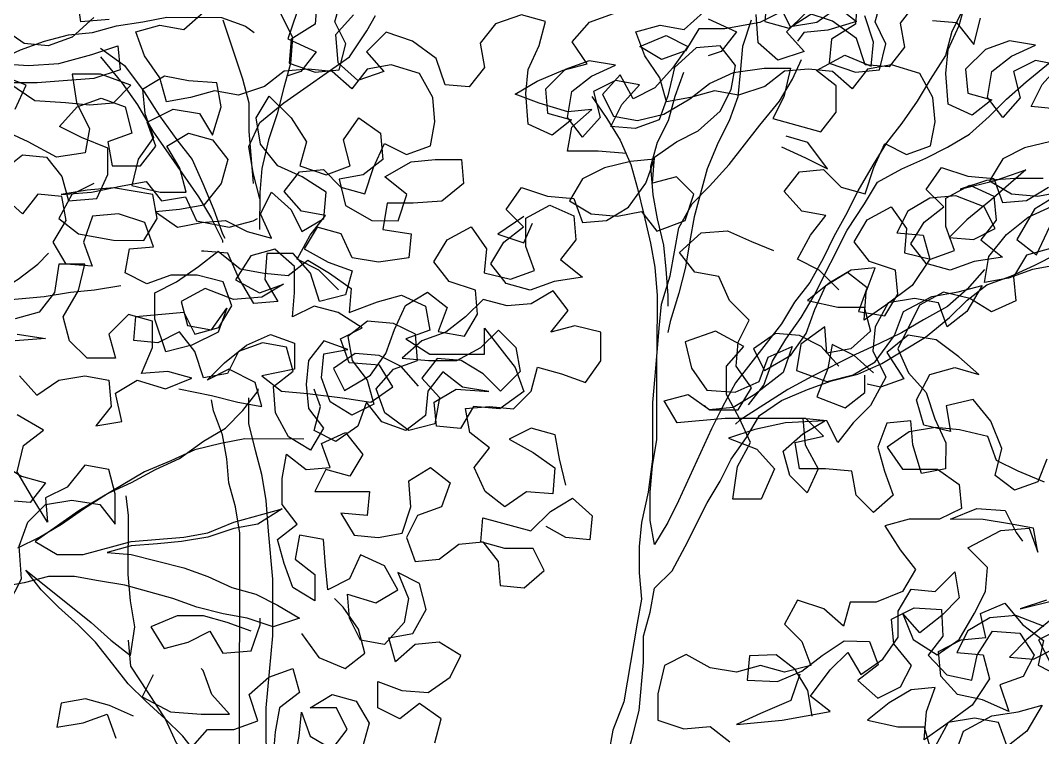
# Model space of a CAD drawing. Header units: inches. Extents: x 350994 to 353538, y 1581369 to 1583842.
# Drawn here: x 351498.559 to 351499.321, y 1583582.702 to 1583583.236 of the extents above; entities that cross this region are included whole.
import ezdxf

# ---------------------------------------------------------------- set-up
doc = ezdxf.new("R2010")
doc.units = ezdxf.units.IN
doc.header["$MEASUREMENT"] = 0
doc.linetypes.add('1', pattern=[0])
doc.layers.add('FOREST', color=96, linetype='Continuous')
doc.layers.add('TREE', color=81, linetype='1')

# ---------------------------------------------------------------- blocks, each defined once
blk = doc.blocks.new('TREE_4')
at = {"color": 94}
for points in [[(-561.3, 8453.1), (-590.2, 8435.8), (-613.4, 8395.3), (-587.4, 8375), (-570, 8412.6)], [(-578.6, 8476.2), (-616.2, 8476.3), (-653.8, 8473.4), (-688.5, 8461.9), (-642.2, 8473.4), (-601.7, 8487.8), (-648, 8447.4), (-679.8, 8421.4), (-703, 8398.3), (-671.2, 8395.4), (-642.3, 8409.8), (-656.7, 8438.7), (-694.3, 8453.2), (-729, 8450.3), (-757.9, 8433), (-772.4, 8404.1), (-737.7, 8401.2), (-729, 8369.4), (-752.2, 8334.7), (-786.9, 8308.7), (-815.9, 8288.5), (-812.9, 8326.1), (-801.3, 8357.9), (-833.1, 8355), (-862.1, 8337.7), (-891, 8314.6), (-850.5, 8305.9), (-815.8, 8305.9), (-807.2, 8274.1), (-833.2, 8250.9), (-865, 8245.2), (-867.9, 8279.9), (-899.7, 8256.8), (-905.5, 8222.1), (-865.1, 8207.6), (-830.4, 8216.2), (-801.4, 8233.6), (-775.4, 8268.2), (-763.8, 8300), (-726.2, 8320.2), (-691.5, 8326), (-659.7, 8334.6), (-680, 8300), (-706, 8279.7), (-717.5, 8311.6), (-749.3, 8317.4), (-784, 8311.6), (-801.4, 8279.8), (-804.3, 8248), (-787, 8213.3), (-807.3, 8175.7), (-830.4, 8152.6), (-850.7, 8126.6), (-865.1, 8155.6), (-896.9, 8158.5), (-894.1, 8123.8), (-876.8, 8092), (-891.2, 8060.2), (-914.3, 8083.3), (-923, 8115.1), (-896.9, 8138.2), (-868, 8155.6), (-920.1, 8152.7), (-960.6, 8144.1), (-995.3, 8132.5), (-957.7, 8118.1), (-934.6, 8092), (-952, 8051.6), (-989.5, 8051.6), (-983.7, 8095), (-966.3, 8126.7), (-980.8, 8158.6), (-998.1, 8190.4), (-998.1, 8228), (-974.9, 8254), (-1012.5, 8274.2), (-1053, 8259.8), (-1044.3, 8225.1), (-1024.1, 8196.2), (-986.5, 8193.3), (-954.7, 8207.7), (-943.1, 8239.5), (-911.3, 8253.9), (-922.9, 8219.2), (-960.5, 8190.3), (-989.4, 8173), (-1021.2, 8170.2), (-1027, 8175.9)], [(-577, 8074.1), (-611.7, 8088.6), (-640.6, 8103.1), (-652.2, 8134.9), (-689.7, 8143.6), (-721.5, 8146.5), (-756.2, 8140.8), (-785.2, 8120.6), (-765, 8091.6), (-718.7, 8091.6), (-689.8, 8071.3), (-686.9, 8039.5), (-715.9, 8025.1), (-756.3, 8025.1), (-788.2, 8016.5), (-767.9, 7984.6), (-747.7, 7958.6), (-765.1, 7929.7), (-799.8, 7915.3), (-834.5, 7915.3), (-843.2, 7883.5), (-869.2, 7906.7), (-903.9, 7918.3), (-921.3, 7886.5), (-898.2, 7863.3), (-886.6, 7831.5), (-921.3, 7822.9), (-953.1, 7831.6), (-984.9, 7822.9), (-1019.6, 7828.7), (-1051.4, 7846.1), (-1080.3, 7831.7), (-1089.1, 7794.1), (-1089.1, 7759.4), (-1054.4, 7747.8), (-1019.7, 7750.7), (-993.7, 7730.4)], [(-574.3, 7918), (-609, 7906.4), (-562.7, 7918)], [(-568.5, 7891.9), (-600.4, 7866), (-623.5, 7842.8), (-591.7, 7839.9), (-562.8, 7854.4)], [(-577.2, 7883.3), (-614.8, 7897.8), (-649.5, 7894.9), (-678.4, 7877.6), (-692.9, 7848.7), (-658.2, 7845.8), (-649.6, 7814), (-672.7, 7779.3), (-707.4, 7753.3), (-736.4, 7733.1), (-733.4, 7770.7), (-721.9, 7802.5), (-753.7, 7799.6), (-782.6, 7782.3), (-811.5, 7759.2), (-771.1, 7750.5), (-736.4, 7750.4), (-727.7, 7718.6)], [(-695.9, 7712.8), (-684.3, 7744.6), (-646.7, 7764.8), (-612, 7770.5), (-580.2, 7779.2), (-600.5, 7744.5), (-626.5, 7724.3), (-638, 7756.1), (-669.8, 7761.9), (-704.5, 7756.2), (-721.9, 7724.4)], [(-901.1, 7820), (-912.7, 7785.3), (-953.2, 7768), (-985, 7753.5), (-924.3, 7759.3), (-860.7, 7770.8), (-886.7, 7791), (-860.6, 7825.7), (-837.5, 7848.8), (-820.1, 7819.9), (-791.2, 7840.1), (-770.9, 7869), (-770.9, 7903.7), (-753.5, 7932.6), (-721.7, 7929.7), (-695.7, 7955.7), (-689.9, 7921), (-713.1, 7897.9), (-742, 7874.8), (-765.1, 7900.8), (-750.7, 7866.1), (-718.9, 7845.8), (-690, 7866), (-669.7, 7900.7), (-655.2, 7929.6), (-652.3, 7961.4), (-678.3, 7987.5), (-634.9, 8010.5), (-597.3, 8013.4), (-585.8, 7981.6), (-591.6, 8013.4), (-623.4, 8019.2), (-658, 8025), (-701.4, 8025.1), (-666.7, 8039.5), (-629.1, 8036.6), (-614.7, 8007.6), (-606, 7996.1)], [(891.1, 7393.3), (922.9, 7390.4), (946, 7361.4), (954.7, 7396.1)], [(-198.9, 7394.3), (-236.5, 7391.4), (-242.2, 7431.9)], [(-219.1, 7397.2), (-248.1, 7371.2), (-279.9, 7359.7), (-311.7, 7362.6), (-340.6, 7382.9)], [(-352.2, 7336.6), (-305.9, 7333.7), (-265.5, 7336.5), (-222.1, 7348.1), (-187.4, 7359.6), (-184.5, 7327.8), (-219.2, 7316.3), (-259.7, 7313.4), (-294.4, 7310.5), (-332, 7310.6), (-297.3, 7287.4), (-256.8, 7284.5), (-225, 7281.6), (-193.2, 7284.4), (-170.1, 7307.5), (-210.5, 7322), (-248.1, 7322.1), (-242.4, 7284.5), (-225.1, 7249.8), (-230.9, 7218), (-268.5, 7212.2), (-306, 7232.5), (-343.6, 7249.9)], [(-323.3, 7275.9), (-308.9, 7307.7), (-346.4, 7322.2)], [(946.1, 7436.6), (917.1, 7378.8), (908.4, 7347), (888.2, 7315.2), (870.8, 7286.3), (850.5, 7257.4), (830.3, 7231.4), (812.9, 7202.5), (792.6, 7167.9), (778.1, 7139), (760.7, 7107.2), (746.3, 7078.3), (728.9, 7046.5), (708.6, 7020.5), (691.3, 6991.6), (630.5, 6913.6), (613.1, 6881.8), (598.6, 6852.9), (555.1, 6757.5), (540.7, 6728.6), (523.3, 6699.7), (517.5, 6731.5), (517.6, 6769.1), (520.5, 6803.8), (526.3, 6838.5), (526.4, 6948.4), (529.3, 6986), (532.3, 7017.8), (543.9, 7055.3), (555.5, 7118.9), (572.9, 7150.7), (596, 7173.8), (622.1, 7202.7), (662.6, 7254.7), (688.6, 7286.5), (706, 7315.4), (717.6, 7341.4)], [(9.4, 7483.7), (9.3, 7449), (26.6, 7405.7), (43.9, 7370.9), (41, 7336.3), (32.3, 7304.5), (23.6, 7269.8), (12, 7235.1), (3.3, 7197.5), (0.4, 7165.7), (0.3, 7116.6)], [(486.2, 7217.3), (448.6, 7220.2), (408.1, 7220.3), (413.9, 7252.1), (440, 7275.2), (408.2, 7272.3), (370.6, 7283.9), (338.8, 7295.5), (367.7, 7312.8), (402.4, 7327.3), (434.2, 7335.9), (414, 7364.8), (437.2, 7390.8), (469, 7402.4)], [(691.6, 7405.1), (662.7, 7390.6), (616.4, 7382), (581.7, 7382), (564.4, 7353.1), (532.5, 7341.6), (503.7, 7359), (538.4, 7373.4), (567.3, 7358.9), (547, 7330), (523.8, 7304), (494.9, 7289.6), (477.6, 7321.4), (454.4, 7295.4), (468.9, 7266.5), (500.7, 7260.7), (535.4, 7269.3), (570.1, 7289.5), (596.1, 7309.7), (627.9, 7324.2), (668.4, 7329.9), (703.1, 7329.9), (694.4, 7292.3), (679.9, 7263.4), (743.5, 7246), (763.8, 7272), (763.8, 7306.7), (737.8, 7326.9), (775.4, 7347.1), (810.1, 7332.7), (813, 7364.5), (801.5, 7399.2)], [(766.8, 7410.8), (737.9, 7390.6), (703.2, 7384.8), (688.7, 7413.7)], [(-48.6, 7394.2), (-22.6, 7316.1), (-14, 7284.3), (-14, 7246.7), (-11.1, 7209.1), (-8.3, 7177.3)], [(0.4, 7157), (-8.3, 7191.7), (-14, 7226.4), (0.5, 7258.2), (32.3, 7284.2), (119.1, 7344.9), (142.3, 7379.5), (153.8, 7399.8)], [(651.1, 7393.5), (639.5, 7358.8), (636.6, 7324.1), (633.7, 7292.3), (622.1, 7260.5), (607.6, 7231.7), (593.1, 7197), (575.7, 7133.4), (569.9, 7101.6), (564.1, 7066.9), (555.4, 7032.2), (543.8, 6994.6), (540.9, 6980.2)], [(647.8, 6884.7), (668, 6910.7), (679.6, 6942.5), (697, 6971.4), (717.3, 7000.2), (734.7, 7029.1), (778.1, 7115.8), (801.3, 7150.5), (818.6, 7179.4), (850.5, 7196.7), (882.3, 7211.2), (911.2, 7225.6), (940.1, 7242.9), (966.2, 7266), (989.3, 7289.1), (1015.4, 7312.2), (1047.2, 7338.2), (1073.2, 7364.2), (1084.8, 7381.6)], [(-210.5, 7356.7), (-178.7, 7333.6), (-152.7, 7298.8), (-132.5, 7267), (-109.4, 7235.2), (-89.2, 7209.2), (-74.8, 7177.3), (-60.3, 7142.6), (-48.8, 7110.8), (-45.9, 7105)], [(-210.5, 7345.2), (-181.6, 7310.4), (-161.4, 7281.5), (-141.2, 7246.8), (-80.6, 7160), (-63.3, 7131.1), (-48.8, 7102.1), (-48.8, 7099.3)], [(561.4, 7324.2), (549.9, 7292.4), (541.1, 7260.6), (526.7, 7231.7), (518, 7199.9), (520.8, 7162.3), (526.6, 7130.5), (535.2, 7095.8), (538.1, 7064), (540.9, 7029.3), (540.9, 7014.9)], [(440, 7292.5), (460.2, 7263.6), (477.5, 7234.7), (491.9, 7202.8), (500.6, 7171), (509.2, 7136.3), (517.9, 7098.7), (523.6, 7066.9), (526.5, 7029.3), (526.4, 6954.2), (523.5, 6922.4), (520.6, 6887.7), (520.5, 6812.5), (514.7, 6769.1), (506, 6728.7), (503, 6696.9), (503, 6662.2), (505.9, 6627.5), (500.1, 6595.7), (482.6, 6491.6), (468.1, 6454), (462.3, 6422.2)], [(691.5, 7225.8), (723.3, 7211.3), (752.2, 7196.8), (726.2, 7231.5), (697.3, 7240.2)], [(1315.9, 7152.9), (1252.3, 7121.2), (1217.6, 7109.7), (1185.8, 7101), (1153.9, 7089.5), (1119.2, 7080.8), (1023.8, 7063.6), (992, 7052), (960.2, 7046.3), (966, 7081), (989.2, 7109.9), (1018.1, 7133), (1049.9, 7147.4), (1078.8, 7164.7), (1110.7, 7182), (1139.6, 7199.4), (1168.5, 7219.6), (1191.7, 7236.9)], [(-219.3, 7177.5), (-248.3, 7163), (-265.6, 7131.3), (-239.6, 7111), (-193.4, 7102.3), (-152.9, 7102.2), (-135.5, 7131.1), (-141.3, 7162.9), (-193.3, 7171.7), (-228, 7168.8), (-262.7, 7163.1), (-222.2, 7165.9), (-181.8, 7174.5), (-149.9, 7180.3), (-129.7, 7154.3), (-97.9, 7160), (-83.5, 7128.2), (-40.1, 7119.5), (-8.3, 7128.1), (-2.5, 7131)], [(350.2, 7133.6), (315.5, 7110.5), (350.2, 7098.9), (361.8, 7124.9)], [(485.4, 6413.5), (494.1, 6445.3), (502.8, 6480), (508.7, 6543.6), (508.7, 6578.3), (517.4, 6610.1), (523.2, 6641.9), (546.4, 6665), (563.8, 6696.8), (592.7, 6754.6), (610.1, 6783.5), (624.6, 6812.4), (644.9, 6841.3), (662.2, 6870.2), (691.2, 6890.4), (725.9, 6904.8), (757.7, 6916.4), (792.4, 6925), (824.2, 6939.4), (882.1, 6974.1), (913.9, 7000.1), (937, 7023.2), (963.1, 7043.4), (994.9, 7054.9), (1026.7, 7069.4), (1055.6, 7083.8)], [(-332.6, 6619.6), (-315.2, 6654.2), (-318.1, 6697.6), (-306.5, 6729.4), (-283.3, 6752.5), (-248.6, 6758.3), (-211.1, 6752.4), (-190.8, 6726.4), (-190.8, 6766.9), (-199.4, 6798.7), (-231.2, 6804.5), (-254.4, 6775.6), (-283.3, 6761.2), (-280.5, 6729.4), (-300.7, 6761.2), (-320.9, 6795.9), (-312.2, 6830.6), (-286.1, 6850.8), (-320.8, 6871.1)], [(-358.5, 6816.2), (-315.1, 6790.1), (-283.3, 6781.4), (-303.6, 6755.4), (-341.2, 6758.3)], [(-317.9, 6923.1), (-294.8, 6897.1), (-265.8, 6917.3), (-231.1, 6923), (-199.3, 6917.2), (-196.5, 6882.5), (-216.7, 6856.5), (-182, 6862.3), (-190.7, 6899.9), (-161.8, 6917.2), (-124.2, 6905.6), (-89.5, 6920), (-121.3, 6928.7), (-156, 6925.9), (-141.5, 6960.6), (-141.4, 6995.2), (-173.2, 7004), (-199.3, 6978), (-190.6, 6946.1), (-228.2, 6946.2), (-251.3, 6969.3), (-260, 7001.1), (-239.7, 7035.8), (-231, 7070.5), (-265.7, 7070.5), (-271.5, 7033), (-291.8, 7007), (-323.6, 6998.3)], [(-320.7, 6978.1), (-283.1, 6972.2), (-323.6, 6969.4)], [(-106.8, 6905.6), (-63.5, 6896.9), (-28.8, 6888.2), (3, 6882.4), (-5.6, 6914.2), (-40.3, 6931.5), (-69.2, 6917.1), (-46.1, 6940.2), (-17.1, 6963.3), (14.7, 6977.8), (46.5, 6966.2), (46.4, 6931.5), (3.1, 6922.8), (29.1, 6902.6), (63.8, 6899.6), (110, 6893.8), (147.6, 6888), (176.5, 6908.2), (159.2, 6937.1), (118.7, 6940.1), (107.2, 6971.9), (136.1, 6986.3), (104.3, 7006.6), (72.5, 7015.3), (43.6, 7000.9), (46.5, 7032.7), (46.6, 7067.4), (20.6, 7090.5), (-11.3, 7081.9), (-31.5, 7050.1), (0.3, 7032.7), (32.1, 7044.2), (3.2, 7026.9), (-34.4, 7024.1), (-72, 7038.6), (-103.8, 7021.2), (-95.2, 6989.4), (-63.4, 6983.6), (-43.1, 7012.5), (-54.7, 6980.7), (-89.4, 6963.4), (-124.1, 6954.8), (-138.5, 6998.1), (-138.5, 7032.8), (-109.6, 7047.3), (-80.7, 7067.5), (-54.6, 7087.7), (-25.7, 7064.5), (6.1, 7058.7), (37.9, 7055.8), (63.9, 7076), (92.8, 7058.6), (121.7, 7038.4), (118.8, 7006.6), (156.4, 7021), (188.2, 7029.6), (220, 7015.2), (225.7, 6983.3), (193.9, 6971.8), (225.7, 6951.5), (298, 6951.5), (298, 6986.2), (338.5, 6934.1), (350, 6902.3), (318.2, 6879.2), (283.5, 6882.1), (266.1, 6853.2), (234.3, 6856.1), (231.4, 6887.9), (260.4, 6905.3), (303.7, 6902.3), (269, 6908.1), (243, 6928.4), (222.8, 6902.4), (219.9, 6870.6), (193.8, 6850.4), (162, 6862), (141.8, 6888), (130.2, 6856.2), (101.3, 6836), (72.4, 6850.5), (81.1, 6882.3), (72.4, 6905.4)], [(960.2, 7063.6), (937.1, 7037.6), (911, 7014.5), (879.2, 6997.2), (850.3, 6979.9), (821.3, 6965.5), (789.5, 6951), (731.7, 6922.2), (699.8, 6904.8), (636.2, 6864.4), (630.4, 6858.7)], [(13.8, 6015), (13.8, 6055.4), (-0.6, 6090.1), (-9.2, 6185.6), (-9.2, 6220.3), (-14.9, 6255), (-20.7, 6286.8), (-20.6, 6321.5), (-23.5, 6356.2), (-23.5, 6390.9), (-26.3, 6425.6), (-26, 6714.7), (-31.8, 6749.4), (-40.4, 6781.2), (-43.3, 6813), (-49.1, 6844.8), (-60.6, 6876.6), (-63.5, 6891.1)], [(-14.3, 6893.9), (-14.3, 6859.2), (-5.7, 6824.5), (2.9, 6792.7), (8.7, 6758), (11.5, 6717.5), (17.3, 6653.9), (17.2, 6578.8), (8.4, 6483.4), (8.4, 6440), (11.3, 6399.5), (17, 6361.9), (16.9, 6220.2), (34.1, 6124.8), (37, 6093), (42.7, 6058.3), (48.5, 6026.5), (60, 6000.5)], [(-38, 6338.8), (-58.2, 6376.4), (-78.4, 6416.9), (-101.5, 6445.9), (-124.6, 6469), (-150.6, 6492.2), (-173.7, 6515.3), (-193.9, 6541.4), (-217, 6570.3), (-240.1, 6593.4), (-266.1, 6616.6), (-289.2, 6639.8), (-309.4, 6665.8), (-222.8, 6596.3), (-196.8, 6573.2), (-170.8, 6552.9), (-164.9, 6590.5), (-170.7, 6625.2), (-173.6, 6659.9), (-173.5, 6738), (-176.3, 6764)], [(-173.6, 6573.1), (-170.8, 6538.5), (-124.6, 6469), (-110.1, 6437.2), (-87, 6411.2), (-61, 6388), (-29.2, 6373.5), (-17.7, 6356.2)], [(-2320, 5744.7), (-2346, 5770.7), (-2374.9, 5785.2), (-2357.5, 5817), (-2337.2, 5843), (-2369, 5848.8), (-2392.1, 5874.9), (-2371.9, 5900.9), (-2340.1, 5903.7), (-2316.9, 5880.6), (-2285.1, 5871.9), (-2273.6, 5906.6), (-2259.1, 5938.4), (-2230.2, 5923.9), (-2198.4, 5935.4), (-2192.5, 5967.2), (-2195.4, 5999), (-2212.7, 6030.8), (-2250.3, 6042.4), (-2282.1, 6036.7), (-2302.4, 6010.7), (-2328.4, 6033.8), (-2360.2, 6036.8), (-2392, 6033.9), (-2418, 6013.7), (-2452.7, 6002.2), (-2484.5, 6008), (-2516.3, 5999.3), (-2548.1, 5993.6), (-2556.8, 6025.4), (-2577, 6054.3), (-2588.5, 6086.1), (-2556.7, 6094.8), (-2524.9, 6089), (-2498.9, 6112.1)], [(-1752.9, 6131.6), (-1755.8, 6099.8), (-1724, 6091.1), (-1692.2, 6111.3)], [(-1660.4, 6120), (-1634.4, 6099.7), (-1672, 6088.2), (-1703.8, 6085.3), (-1712.5, 6073.8)], [(-1657.6, 5744.7), (-1683.6, 5770.7), (-1712.5, 5785.2), (-1695.1, 5817), (-1674.9, 5843), (-1706.7, 5848.8), (-1729.8, 5874.9), (-1709.5, 5900.9), (-1677.7, 5903.7), (-1654.6, 5880.6), (-1622.8, 5871.9), (-1611.2, 5906.6), (-1596.7, 5938.4), (-1567.8, 5923.9), (-1536, 5935.4), (-1530.2, 5967.2), (-1533.1, 5999), (-1550.4, 6030.8), (-1588, 6042.4), (-1619.8, 6036.7), (-1640, 6010.7), (-1666, 6033.8), (-1697.8, 6036.8), (-1729.6, 6033.9), (-1755.7, 6013.7), (-1790.4, 6002.2), (-1822.2, 6008), (-1854, 5999.3), (-1885.8, 5993.6), (-1894.5, 6025.4), (-1914.7, 6054.3), (-1926.2, 6086.1), (-1894.4, 6094.8), (-1862.6, 6089), (-1836.6, 6112.1)], [(1693.5, 5813.9), (1690.5, 5773.4), (1658.7, 5753.2), (1655.8, 5721.4), (1690.5, 5709.8), (1722.3, 5712.7), (1731, 5747.4), (1716.6, 5776.3), (1725.3, 5808.1)], [(2408.8, 5813.9), (2405.8, 5773.4), (2374, 5753.2), (2371.1, 5721.4), (2405.8, 5709.8), (2437.6, 5712.7), (2446.3, 5747.4), (2431.9, 5776.3), (2440.6, 5808.1)], [(-1657.7, 5643.5), (-1680.8, 5669.6), (-1709.7, 5684), (-1741.5, 5687), (-1770.5, 5666.7), (-1756, 5637.8), (-1721.3, 5658), (-1701, 5686.9), (-1689.5, 5718.7), (-1675, 5750.5), (-1646, 5767.8), (-1620, 5747.6), (-1631.6, 5715.8), (-1596.9, 5710), (-1579.6, 5738.8), (-1582.4, 5770.7), (-1617.1, 5782.3), (-1637.3, 5808.3), (-1620, 5837.2), (-1588.1, 5854.5), (-1567.9, 5825.6), (-1570.8, 5793.8), (-1536.2, 5785.1), (-1504.3, 5796.6), (-1515.9, 5828.4), (-1515.8, 5866), (-1484, 5883.3), (-1452.2, 5868.8), (-1449.4, 5837), (-1469.6, 5811), (-1440.7, 5787.9), (-1478.3, 5782.1), (-1510.1, 5770.6), (-1541.9, 5779.3), (-1562.2, 5805.3), (-1544.8, 5834.2), (-1518.7, 5854.4), (-1541.9, 5877.6), (-1521.6, 5906.5), (-1486.9, 5894.9), (-1452.2, 5892), (-1440.7, 5860.2), (-1408.9, 5863), (-1379.9, 5880.3)], [(-1377, 5941.1), (-1411.7, 5932.4), (-1440.6, 5918), (-1458, 5889.1), (-1429.1, 5871.7), (-1394.4, 5868.8), (-1362.6, 5874.5)], [(-1371.2, 5984.4), (-1403, 5987.3), (-1388.5, 6016.2), (-1365.3, 6042.2), (-1397.1, 6048.1), (-1426.1, 6033.6), (-1417.4, 5998.9), (-1440.6, 5972.9), (-1460.8, 5999), (-1455, 6033.6), (-1428.9, 6053.9), (-1397.1, 6068.3), (-1431.8, 6074.1), (-1463.6, 6062.6), (-1489.7, 6036.6), (-1486.8, 6004.8), (-1455, 5996.1), (-1481, 5975.8), (-1512.8, 5990.3), (-1515.7, 6030.8), (-1512.8, 6062.6), (-1498.3, 6094.4), (-1489.6, 6126.2)], [(-1556.1, 6123.4), (-1576.3, 6097.4), (-1570.6, 6065.6), (-1590.9, 6039.6), (-1622.7, 6042.5), (-1634.2, 6077.2), (-1666, 6100.3), (-1700.7, 6111.9), (-1726.7, 6085.9), (-1703.6, 6059.9), (-1738.3, 6048.4), (-1764.3, 6071.5), (-1767.2, 6109.1)], [(-1830.8, 6103.4), (-1793.2, 6086), (-1813.5, 6060), (-1830.8, 6054.2)], [(-2214.1, 5617.1), (-2237.2, 5643.1), (-2266.1, 5657.6), (-2297.9, 5660.5), (-2326.8, 5640.3), (-2312.4, 5611.4), (-2277.7, 5631.6), (-2257.4, 5660.5), (-2245.8, 5692.3), (-2231.3, 5724.1), (-2202.4, 5741.4), (-2176.4, 5721.1), (-2188, 5689.3), (-2153.3, 5683.5), (-2135.9, 5712.4), (-2138.8, 5744.2), (-2173.5, 5755.8), (-2193.7, 5781.8), (-2176.3, 5810.7), (-2144.5, 5828.1), (-2124.3, 5799.1), (-2127.2, 5767.3), (-2092.5, 5758.6), (-2060.7, 5770.2), (-2072.2, 5802), (-2072.2, 5839.6), (-2040.4, 5856.9), (-2008.6, 5842.4), (-2005.7, 5810.6), (-2026, 5784.6), (-1997.1, 5761.4), (-2034.7, 5755.7), (-2066.5, 5744.1), (-2098.3, 5752.8), (-2118.5, 5778.9), (-2101.1, 5807.8), (-2075.1, 5828), (-2098.2, 5851.1), (-2077.9, 5880), (-2043.3, 5868.4), (-2008.6, 5865.5), (-1997, 5833.7), (-1965.2, 5836.6), (-1936.3, 5853.9), (-1913.1, 5885.7), (-1901.5, 5917.5), (-1933.4, 5914.6), (-1968.1, 5906), (-1997, 5891.5), (-2014.4, 5862.6), (-1985.5, 5845.3), (-1950.8, 5842.3), (-1919, 5848.1), (-1898.7, 5822.1), (-1861.1, 5836.5), (-1849.5, 5871.2), (-1872.7, 5894.3), (-1904.5, 5885.7), (-1901.5, 5920.4), (-1872.6, 5940.6), (-1843.7, 5955), (-1814.7, 5981), (-1800.3, 6009.9), (-1794.5, 6041.7), (-1814.7, 6067.7), (-1846.5, 6064.9), (-1875.4, 6038.9), (-1884.1, 6001.3), (-1895.7, 5969.5), (-1927.5, 5958), (-1959.3, 5960.9), (-1944.8, 5989.8), (-1921.7, 6015.8), (-1953.5, 6021.6), (-1982.4, 6007.2), (-1973.8, 5972.5), (-1996.9, 5946.5), (-2017.1, 5972.5), (-2011.3, 6007.2), (-1985.3, 6027.4), (-1953.5, 6041.8), (-1988.2, 6047.7), (-2020, 6036.1), (-2046, 6010.1), (-2043.2, 5978.3), (-2011.4, 5969.6), (-2037.4, 5949.4), (-2069.2, 5963.9), (-2072.1, 6004.4), (-2069.1, 6036.2), (-2054.6, 6068), (-2045.9, 6099.8), (-2077.7, 6108.5), (-2112.4, 6096.9), (-2132.7, 6070.9), (-2127, 6039.1), (-2147.2, 6013.1), (-2179, 6016), (-2190.6, 6050.7), (-2222.3, 6073.9), (-2257, 6085.5), (-2283.1, 6059.5), (-2260, 6033.4), (-2294.7, 6021.9), (-2320.7, 6045.1), (-2323.5, 6082.7), (-2300.4, 6108.7)], [(-2375.5, 6111.6), (-2387.1, 6076.9), (-2349.6, 6059.6), (-2369.8, 6033.5), (-2387.2, 6027.8)], [(-1377.1, 5799.4), (-1408.9, 5790.7), (-1426.3, 5761.8), (-1423.4, 5730), (-1455.3, 5715.6), (-1484.2, 5733), (-1518.8, 5741.7), (-1550.7, 5724.4), (-1579.6, 5666.6), (-1565.2, 5634.7), (-1542.1, 5608.7), (-1530.6, 5574), (-1516.1, 5542.2), (-1516.2, 5507.5), (-1548, 5501.7), (-1559.5, 5539.3), (-1562.4, 5571.1), (-1594.2, 5568.3), (-1605.8, 5536.5), (-1597.1, 5504.7), (-1585.6, 5472.9), (-1611.6, 5449.7), (-1634.7, 5472.9), (-1640.5, 5504.7), (-1675.2, 5507.6), (-1709.9, 5507.7), (-1715.6, 5542.4), (-1678, 5551), (-1701.2, 5574.2), (-1808.1, 5574.3), (-1871.7, 5568.5), (-1889.1, 5597.5), (-1857.3, 5606.1), (-1828.4, 5585.8), (-1790.8, 5585.8), (-1773.4, 5614.7), (-1793.6, 5643.6), (-1790.7, 5675.4), (-1776.2, 5704.3), (-1802.2, 5730.4), (-1816.6, 5762.2), (-1848.4, 5768), (-1868.6, 5794), (-1839.7, 5820), (-1805, 5822.9), (-1773.2, 5808.4), (-1744.3, 5796.8)], [(1019.5, 5470.5), (1039.7, 5502.3), (1062.9, 5531.1), (1086.1, 5562.9), (1106.3, 5588.9), (1132.4, 5612), (1161.3, 5635.1), (1187.3, 5658.3), (1213.4, 5684.2), (1239.4, 5707.4), (1268.4, 5724.7), (1300.2, 5739.1), (1332, 5750.6), (1363.8, 5759.3), (1395.6, 5762.1), (1427.4, 5770.8), (1462.1, 5776.5), (1493.9, 5782.3), (1566.2, 5782.2), (1598, 5770.6), (1609.6, 5762)], [(2022.5, 5163.1), (2013.8, 5197.8), (2008.1, 5229.6), (1976.3, 5238.3), (1947.3, 5223.9), (1979.1, 5206.5), (2008, 5186.2), (2005.1, 5151.5), (1970.4, 5154.4), (1941.5, 5134.2), (1915.5, 5154.5), (1901.1, 5186.3), (1921.3, 5212.3), (1895.3, 5232.6), (1889.6, 5264.4), (1921.4, 5267.3), (1953.2, 5264.3), (1976.3, 5287.4), (1985, 5319.2), (2016.8, 5310.5), (2048.6, 5298.9), (2068.9, 5327.8), (2068.9, 5365.4), (2034.2, 5374.1), (2002.4, 5365.5), (2025.6, 5394.4), (2005.4, 5420.4), (1976.4, 5403.1), (1944.6, 5400.2), (1912.8, 5408.9), (1889.7, 5385.8), (1863.6, 5365.6), (1831.8, 5354.1), (1805.8, 5331), (1840.5, 5328), (1878.1, 5328), (1909.9, 5345.3), (1933, 5368.4), (1956.1, 5345.3), (1961.9, 5313.5), (1935.8, 5287.5), (1912.7, 5310.6), (1883.8, 5328), (1852, 5330.9), (1831.8, 5304.9), (1854.9, 5278.9), (1849.1, 5244.2), (1814.4, 5235.5), (1782.6, 5258.7), (1771, 5290.5), (1794.2, 5316.5), (1826, 5328.1), (1823.1, 5362.8), (1794.3, 5377.2), (1759.6, 5380.2), (1733.5, 5359.9), (1739.3, 5328.1), (1759.5, 5302.1), (1768.1, 5270.3), (1739.2, 5255.9), (1710.3, 5273.2), (1698.8, 5305), (1701.7, 5336.8), (1733.5, 5342.6), (1701.7, 5354.2), (1681.4, 5328.2), (1678.5, 5296.4), (1681.4, 5264.6), (1701.6, 5238.5), (1684.2, 5209.6), (1655.3, 5227), (1638, 5258.8), (1635.2, 5293.5), (1661.2, 5313.8), (1652.5, 5345.6), (1620.7, 5351.4), (1588.9, 5339.8), (1574.5, 5310.9), (1542.6, 5305.2), (1531.1, 5339.9), (1510.9, 5365.9), (1482, 5351.5), (1450.2, 5354.4), (1453.1, 5386.2), (1516.7, 5392), (1531.1, 5363), (1562.9, 5371.7), (1580.3, 5400.6), (1568.8, 5432.4), (1534.1, 5441.1), (1499.4, 5441.1), (1467.6, 5429.6), (1438.7, 5444.1), (1444.5, 5475.9), (1476.3, 5478.7), (1464.8, 5510.5), (1430.1, 5522.1), (1395.4, 5519.3), (1383.8, 5484.6), (1395.3, 5452.8), (1360.6, 5455.7), (1343.3, 5484.6), (1360.7, 5513.5), (1354.9, 5545.3), (1323.1, 5548.3), (1302.9, 5522.3), (1276.9, 5545.4)], [(1274, 5577.2), (1302.9, 5600.3), (1334.7, 5597.4), (1355, 5571.4), (1363.6, 5539.5), (1401.2, 5542.4), (1415.7, 5574.2), (1415.7, 5608.9), (1381, 5623.4), (1352.1, 5637.9), (1375.3, 5663.9), (1407.1, 5675.4), (1438.9, 5663.8), (1447.5, 5629.1), (1415.7, 5617.6), (1421.5, 5585.8), (1459.1, 5585.7), (1479.3, 5611.7), (1467.8, 5643.5), (1502.5, 5660.9), (1537.2, 5655), (1554.5, 5626.1), (1566.1, 5663.7), (1560.3, 5695.5), (1522.8, 5698.4), (1491, 5704.2), (1462, 5686.9), (1464.9, 5655.1), (1476.4, 5623.3), (1456.2, 5594.4), (1447.5, 5559.7), (1485, 5551), (1519.7, 5551), (1511.1, 5582.8), (1493.8, 5611.7), (1522.7, 5629), (1554.5, 5620.3), (1574.7, 5594.3), (1566, 5562.5), (1542.9, 5533.6), (1511, 5527.8), (1479.2, 5525), (1508.1, 5504.7), (1539.9, 5510.5), (1571.7, 5513.3), (1600.6, 5498.9), (1632.4, 5490.1), (1618, 5522), (1632.5, 5550.9), (1658.5, 5527.7), (1672.9, 5498.8), (1701.9, 5516.1), (1704.8, 5550.8), (1673, 5571.1), (1641.2, 5585.6), (1618.1, 5614.5), (1612.3, 5649.2), (1629.7, 5678.1), (1658.6, 5649.1), (1678.8, 5617.3), (1670.1, 5585.5), (1704.8, 5573.9), (1736.6, 5585.5), (1728, 5620.2), (1748.2, 5649.1), (1777.1, 5628.8), (1780, 5594.1), (1754, 5573.9), (1722.1, 5568.1), (1730.8, 5533.4), (1765.5, 5513.2), (1800.2, 5513.1), (1811.8, 5547.8), (1782.9, 5571), (1817.6, 5591.2), (1849.4, 5594), (1884.1, 5594), (1886.9, 5562.2), (1858, 5539.1), (1820.4, 5536.2), (1785.7, 5536.3), (1779.9, 5501.6), (1817.5, 5495.8), (1814.6, 5464), (1774.1, 5458.2), (1739.4, 5464), (1725, 5495.8), (1693.2, 5504.5), (1675.8, 5475.7), (1707.6, 5458.3), (1739.4, 5446.7), (1730.7, 5414.9), (1696, 5406.2), (1684.4, 5443.8), (1661.3, 5469.9), (1626.6, 5469.9), (1623.7, 5435.2), (1641, 5406.3), (1609.2, 5403.4), (1589, 5438.1), (1574.6, 5470), (1542.8, 5472.9), (1539.9, 5472.9)], [(-1693, 5180.2), (-1698.6, 5214.5), (-1715.4, 5242.2), (-1740.7, 5261.6), (-1775.9, 5260), (-1779.2, 5227.8), (-1739, 5226.4), (-1706.5, 5240), (-1679.7, 5260.7), (-1650.5, 5279.9), (-1616.8, 5279.1), (-1605.6, 5248.1), (-1632.4, 5227.4), (-1606.1, 5204), (-1576, 5219.1), (-1561.5, 5247.6), (-1584.6, 5275.9), (-1587.8, 5308.7), (-1557.7, 5323.9), (-1521.6, 5321.6), (-1519.9, 5286.3), (-1539.3, 5261), (-1514.6, 5235.1), (-1481.6, 5227.9), (-1474.4, 5260.9), (-1454.3, 5292.7), (-1418.1, 5290.4), (-1399, 5261.2), (-1413.5, 5232.8), (-1444.5, 5221.6), (-1432.4, 5186.6), (-1467.3, 5201.8), (-1500.4, 5209), (-1522.6, 5233.3), (-1525.8, 5266.1), (-1495.7, 5281.3), (-1462.9, 5284.5), (-1470.1, 5316.4), (-1437.6, 5330), (-1414.4, 5301.7), (-1386.6, 5280.7), (-1393.8, 5247.7), (-1365.4, 5233.1)], [(-1362.9, 5296.6), (-1393, 5281.4), (-1377.9, 5251.3)], [(-1382.1, 5520.7), (-1394.2, 5490.7), (-1425.2, 5479.5), (-1450.5, 5499), (-1441.8, 5534.5), (-1456.3, 5571), (-1479.5, 5599.3), (-1515.4, 5591.2), (-1509.7, 5556.9), (-1545.2, 5565.6), (-1554.9, 5599.1), (-1537.2, 5632.4), (-1503.8, 5642), (-1472.2, 5632.4), (-1498.5, 5655.8), (-1528.7, 5678.3), (-1565.8, 5684.6), (-1594.1, 5661.5), (-1571.6, 5626.7), (-1602.6, 5615.6), (-1620.3, 5619.9)], [(-1611.5, 5634.8), (-1637.5, 5657.9), (-1666.4, 5672.4), (-1672.2, 5640.6), (-1686.7, 5603.1), (-1649.1, 5588.6), (-1623.1, 5608.8), (-1623, 5631.9)], [(978.9, 5418.5), (973.1, 5386.7), (967.3, 5352), (961.5, 5320.2), (947, 5291.3), (941.2, 5259.5), (967.2, 5279.7), (987.5, 5311.5), (1016.4, 5331.7), (1045.4, 5346.1), (1077.2, 5357.7), (1140.8, 5374.9), (1175.5, 5386.5), (1239.1, 5403.8), (1268.1, 5418.2), (1297, 5435.5), (1323, 5455.7), (1337.5, 5470.2)], [(1432.9, 5426.7), (1398.2, 5421), (1366.4, 5418.1), (1331.7, 5412.4), (1268.1, 5406.6)], [(1296.7, 5079.9), (1325.6, 5094.3), (1354.5, 5111.6), (1383.5, 5131.9), (1415.3, 5152.1), (1447.1, 5166.5), (1478.9, 5183.8), (1510.7, 5198.2), (1542.6, 5221.3), (1571.5, 5238.7), (1594.6, 5261.8), (1614.9, 5287.8), (1614.9, 5290.7)], [(1848.7, 4822.1), (1857.4, 4853.9), (1828.5, 4874.1), (1802.4, 4853.9), (1773.5, 4868.4), (1773.6, 4903.1), (1805.4, 4891.5), (1840.1, 4888.6), (1869, 4908.8), (1883.5, 4937.7), (1854.6, 4955.1), (1822.8, 4952.2), (1796.7, 4929.1), (1788.1, 4960.9), (1819.9, 4966.7), (1837.3, 4998.4), (1828.6, 5033.1), (1799.7, 5047.6), (1814.2, 5012.9), (1808.3, 4981.1), (1782.3, 4952.2), (1750.5, 4958), (1736.1, 4987), (1733.2, 5018.8), (1770.8, 5007.2), (1799.7, 5024.5), (1782.4, 5056.3), (1750.6, 5070.8), (1736.1, 5039), (1707.2, 5024.6), (1704.3, 5056.4), (1701.5, 5091.1), (1669.7, 5096.9), (1663.9, 5065.1), (1689.9, 5044.8), (1689.8, 5010.1), (1660.9, 5027.5), (1649.4, 5059.3), (1640.7, 5091.1), (1666.8, 5111.4), (1646.6, 5137.4), (1646.6, 5172.1), (1652.4, 5203.9), (1678.4, 5183.6), (1710.2, 5186.5), (1698.7, 5218.3), (1730.5, 5232.7), (1753.6, 5203.8), (1736.2, 5174.9), (1704.4, 5183.6), (1690, 5154.7), (1762.2, 5154.6), (1759.3, 5122.8), (1724.6, 5125.8), (1742, 5096.8), (1773.8, 5093.9), (1805.6, 5099.7), (1817.2, 5134.3), (1814.3, 5169), (1843.2, 5186.4), (1869.2, 5166.1), (1857.6, 5134.3), (1825.8, 5122.8), (1811.3, 5093.9), (1822.9, 5062.1), (1854.7, 5064.9), (1880.7, 5085.1), (1912.5, 5088), (1932.7, 5062), (1935.6, 5030.2), (1967.4, 5027.2), (1993.5, 5050.3), (1979, 5079.3), (1941.4, 5079.3), (1909.6, 5088), (1912.6, 5119.8), (1976.2, 5102.4), (2002.2, 5128.4), (2031.1, 5145.7), (2057.1, 5122.6), (2054.2, 5090.8), (2022.4, 5093.7), (1996.4, 5108.2)], [(1675.6, 5224.1), (1597.5, 5224.2), (1565.7, 5218.4), (1531, 5209.8), (1499.2, 5195.4), (1464.5, 5180.9), (1377.7, 5129), (1319.8, 5088.5), (1348.7, 5071.2), (1383.4, 5071.1), (1447, 5088.4), (1516.4, 5094.1), (1548.2, 5099.9), (1582.9, 5114.3), (1646.6, 5131.6), (1614.7, 5111.4), (1582.9, 5105.7), (1548.2, 5094.1), (1513.5, 5088.4), (1481.7, 5085.5), (1447, 5082.6), (1415.2, 5074), (1447, 5071.1), (1516.4, 5053.7), (1548.2, 5042.1), (1580, 5027.6), (1611.8, 5018.9), (1640.7, 5004.4), (1669.6, 4987), (1634.9, 4975.5), (1600.2, 4987.1), (1568.4, 4992.9), (1533.7, 5001.6), (1501.9, 5013.2), (1438.3, 5030.6), (1403.6, 5036.4), (1371.8, 5042.2), (1337.1, 5042.3), (1305.3, 5033.6), (1273.5, 5027.9)], [(1672.4, 4966.8), (1695.5, 4935), (1730.2, 4920.5), (1756.3, 4940.7), (1747.6, 4972.5), (1727.4, 5001.4), (1715.9, 5013)], [(1605.9, 4969.7), (1574.1, 4981.3), (1542.4, 4990), (1507.7, 4990.1), (1472.9, 4975.6), (1490.3, 4946.7), (1522.1, 4955.4), (1551, 4969.8), (1568.3, 4940.9), (1605.9, 4943.7), (1617.5, 4978.4), (1617.5, 4987.1)], [(1449.7, 4857.1), (1417.9, 4871.6), (1386.1, 4880.3), (1354.3, 4874.6), (1348.5, 4842.8), (1383.2, 4848.5), (1415, 4860), (1426.6, 4828.2)], [(1524.8, 4813.7), (1548, 4839.7), (1582.7, 4839.7), (1614.5, 4851.2), (1603, 4885.9), (1629, 4909), (1660.8, 4920.5), (1669.5, 4888.7), (1643.4, 4868.5), (1637.6, 4836.7), (1634.7, 4804.9)], [(1663.6, 4799.1), (1669.4, 4830.9), (1672.3, 4862.7), (1683.9, 4830.9), (1712.8, 4813.5), (1733, 4839.5), (1718.6, 4868.4), (1683.9, 4868.5), (1712.8, 4885.8), (1744.6, 4877.1), (1762, 4848.2), (1753.3, 4816.4)], [(1475.8, 4912), (1461.3, 4883.1), (1498.9, 4862.9), (1539.3, 4859.9), (1576.9, 4859.9), (1553.8, 4885.9), (1542.3, 4917.8), (1539.4, 4920.6)]]:
    blk.add_lwpolyline(points, dxfattribs=at)

msp = doc.modelspace()

# ---------------------------------------------------------------- hatches: boundary and pattern name
at = {"layer": 'FOREST', "lineweight": 5}
h = msp.add_hatch(dxfattribs=at)
h.set_pattern_fill('ANSI31', color=96, scale=50, style=0)
h.paths.add_polyline_path([(351604.92742, 1583347.98001), (351663.00361, 1583522.95042), (351611.87793, 1583545.35936), (351490.29156, 1583598.08515), (351436.56964, 1583404.46462), (351529.74504, 1583373.17051)])
h.paths.add_polyline_path([(351517.5086, 1583480.13966), (351575.36575, 1583480.13966), (351575.36575, 1583465.13966), (351517.5086, 1583465.13966)], flags=24)

# ---------------------------------------------------------------- block references
at = {"layer": 'TREE', "lineweight": 5, "xscale": 0.0005632341344607994, "yscale": 0.0005632341490127146, "zscale": 0.0005632341444477617}
for p in [(351497.82627, 1583579.98168), (351500.10256, 1583579.79974), (351498.7368, 1583579.07199), (351499.6473, 1583578.34423)]:
    msp.add_blockref('TREE_4', p, dxfattribs=at)

doc.saveas('drawing.dxf')
